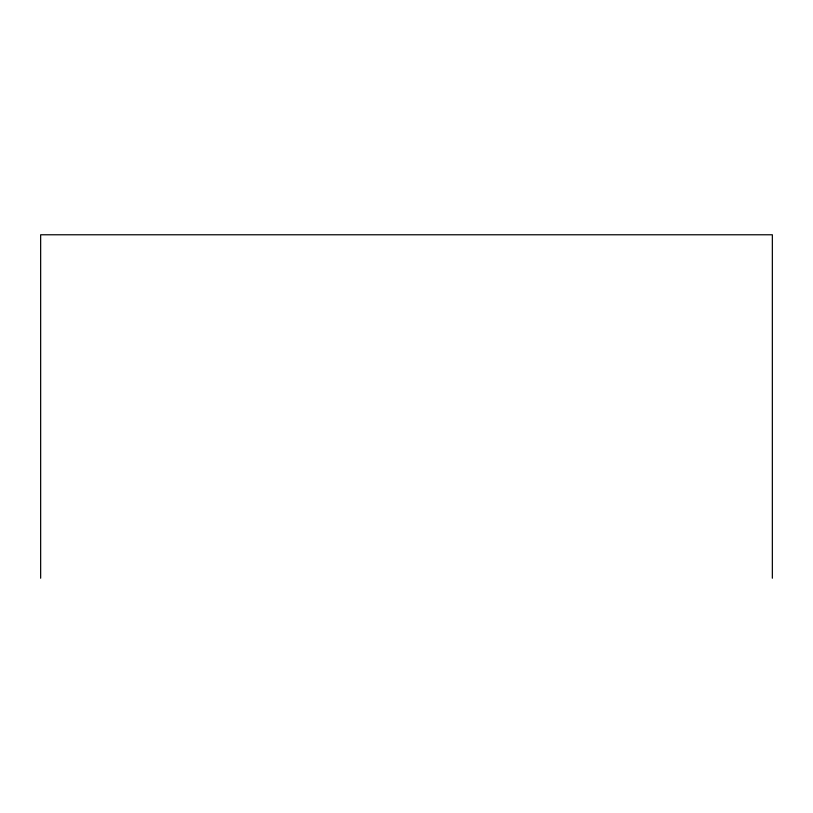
<?xml version="1.0" encoding="UTF-8"?>
<svg xmlns="http://www.w3.org/2000/svg" width="813" height="813" viewBox="0 0 813 813"><rect width="100%" height="100%" fill="white"/><g stroke="black" fill="none" stroke-linecap="round" stroke-linejoin="round"><path stroke-width="1.22" d="M772.35 578.226L772.35 234.774L40.65 234.774L40.65 578.226"/></g></svg>
